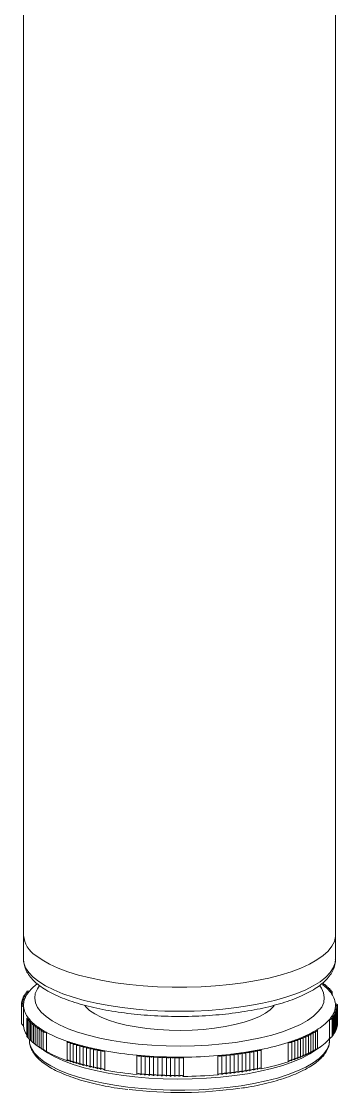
# Paper-space layout '_Dimétrique' of a CAD drawing. Header units: millimetres. Extents: x -691 to 605, y -768 to 292.
# Drawn here: x 164.3 to 245.4, y -768.4 to -493.6 of the extents above; entities that cross this region are included whole.
import ezdxf

# ---------------------------------------------------------------- set-up
doc = ezdxf.new("R2010")
doc.units = ezdxf.units.MM

psp = doc.layouts.new('_Dimétrique')

# ---------------------------------------------------------------- linework, layer by layer
at = {"color": 7, "linetype": 'Continuous', "lineweight": 15}
for p, q in [((164.82, -734.25), (164.82, -219.1)), ((244.82, -734.25), (244.82, -219.12)), ((241.81, -740.69), (241.81, -740.53)), ((242.24, -741.03), (242.24, -740.87)), ((242.65, -741.37), (242.65, -741.21)), ((243.04, -741.72), (243.04, -741.55)), ((243.39, -742.08), (243.39, -741.89)), ((164.47, -744.73), (164.47, -744.99)), ((164.59, -744.37), (164.59, -744.62)), ((164.74, -744.01), (164.74, -744.24)), ((164.92, -743.65), (164.92, -743.87)), ((165.14, -743.29), (165.14, -743.5)), ((165.38, -742.93), (165.38, -743.14)), ((165.65, -742.58), (165.65, -742.78)), ((243.72, -742.43), (243.72, -742.24)), ((244.01, -743.37), (244.01, -742.59)), ((164.28, -745.82), (164.28, -746.17)), ((164.28, -746.19), (164.28, -750.7)), ((164.31, -745.46), (164.31, -745.76)), ((164.38, -745.09), (164.38, -745.37)), ((164.84, -751.31), (164.84, -746.37)), ((245.18, -751.86), (245.18, -747.34)), ((245.27, -751.49), (245.27, -746.98)), ((245.33, -751.13), (245.33, -746.62)), ((245.37, -750.4), (245.37, -745.89)), ((245.37, -750.76), (245.37, -746.25)), ((165.63, -749.48), (165.63, -754.01)), ((165.93, -749.83), (165.93, -754.36)), ((166.26, -750.18), (166.26, -754.71)), ((243.31, -754.61), (243.31, -749.67)), ((244, -754.02), (244, -749.5)), ((244.27, -753.66), (244.27, -749.14)), ((244.51, -753.3), (244.51, -748.79)), ((244.72, -752.95), (244.72, -748.43)), ((244.91, -752.58), (244.91, -748.07)), ((245.06, -752.22), (245.06, -747.71)), ((166.61, -750.53), (166.61, -755.06)), ((166.99, -750.87), (166.99, -755.41)), ((167.4, -751.21), (167.4, -755.75)), ((167.84, -751.54), (167.84, -756.09)), ((168.31, -751.87), (168.31, -756.43)), ((168.8, -752.2), (168.8, -756.76)), ((169.32, -752.52), (169.32, -757.08)), ((169.87, -752.83), (169.87, -757.4)), ((170.7, -757.93), (170.7, -752.99)), ((239.69, -757.46), (239.69, -752.89)), ((240.24, -757.14), (240.24, -752.57)), ((166.32, -754.78), (166.32, -754.99)), ((166.32, -754.93), (166.32, -754.99)), ((175.98, -755.46), (175.98, -760.1)), ((176.76, -755.71), (176.76, -760.36)), ((232.7, -760.54), (232.7, -755.6)), ((233.64, -760.11), (233.64, -755.47)), ((234.4, -759.84), (234.4, -755.21)), ((235.15, -759.56), (235.15, -754.94)), ((235.87, -759.28), (235.87, -754.67)), ((236.56, -758.99), (236.56, -754.38)), ((237.24, -758.7), (237.24, -754.1)), ((237.89, -758.4), (237.89, -753.8)), ((238.51, -758.09), (238.51, -753.5)), ((239.11, -757.78), (239.11, -753.2)), ((243.32, -754.99), (243.32, -754.6)), ((168.19, -756.34), (168.31, -756.42)), ((177.57, -755.96), (177.57, -760.62)), ((178.39, -756.2), (178.39, -760.86)), ((179.23, -756.43), (179.23, -761.1)), ((180.1, -756.66), (180.1, -761.34)), ((180.98, -756.88), (180.98, -761.56)), ((181.88, -757.08), (181.88, -761.78)), ((182.79, -757.28), (182.79, -761.99)), ((183.73, -757.48), (183.73, -762.2)), ((184.67, -757.66), (184.67, -762.39)), ((185.7, -762.69), (185.7, -757.75)), ((219.86, -763.25), (219.86, -758.46)), ((220.88, -763.1), (220.88, -758.33)), ((221.88, -762.94), (221.88, -758.18)), ((222.87, -762.78), (222.87, -758.03)), ((223.85, -762.6), (223.85, -757.86)), ((224.82, -762.42), (224.82, -757.69)), ((225.76, -762.23), (225.76, -757.51)), ((239.74, -757.57), (241.1, -756.6)), ((193.9, -758.91), (193.9, -763.74)), ((193.92, -758.87), (194.98, -758.96)), ((194.96, -759), (194.96, -763.84)), ((194.98, -758.96), (196.04, -759.05)), ((196.03, -759.08), (196.03, -763.93)), ((196.04, -759.05), (197.12, -759.12)), ((197.11, -759.15), (197.11, -764.02)), ((197.12, -759.12), (198.19, -759.19)), ((198.19, -759.19), (199.27, -759.24)), ((198.19, -759.22), (198.19, -764.09)), ((199.27, -759.24), (200.36, -759.29)), ((199.27, -759.27), (199.27, -764.15)), ((200.36, -759.29), (201.45, -759.32)), ((200.36, -759.31), (200.36, -764.2)), ((201.45, -759.32), (202.54, -759.35)), ((201.45, -759.34), (201.45, -764.25)), ((202.54, -759.35), (203.64, -759.36)), ((202.54, -759.36), (202.54, -764.28)), ((203.64, -759.36), (204.73, -759.37)), ((203.64, -759.37), (203.64, -764.3)), ((204.73, -764.35), (204.73, -759.37)), ((204.73, -759.37), (205.83, -759.37)), ((205.83, -764.31), (205.83, -759.37)), ((214.62, -758.96), (215.68, -758.87)), ((214.62, -763.91), (214.62, -758.96)), ((215.68, -758.87), (216.73, -758.77)), ((215.7, -763.75), (215.7, -758.92)), ((216.73, -758.77), (217.77, -758.65)), ((216.76, -763.64), (216.76, -758.82)), ((217.8, -763.52), (217.8, -758.71)), ((218.84, -763.39), (218.84, -758.59))]:
    psp.add_line(p, q, dxfattribs=at)
at = {"color": 7, "linetype": 'Continuous', "lineweight": 15, "flags": 128}
for points in [[(167.95, -733.29), (169.57, -734.42), (171.49, -735.49), (173.71, -736.5), (176.2, -737.44), (178.94, -738.29), (181.91, -739.05), (185.08, -739.72), (188.42, -740.28), (191.91, -740.74), (195.51, -741.09), (199.2, -741.32), (202.93, -741.44), (206.68, -741.44), (210.41, -741.33), (214.1, -741.09), (217.7, -740.75), (221.19, -740.29), (224.54, -739.73), (227.71, -739.06), (230.68, -738.3), (233.43, -737.45), (235.92, -736.51), (238.14, -735.5), (240.06, -734.43), (241.68, -733.3), (242.98, -732.13), (243.93, -730.92), (244.55, -729.69), (244.81, -728.44), (244.82, -728.12)], [(167.95, -733.29), (169.57, -734.42), (171.49, -735.49), (173.71, -736.5), (176.2, -737.44), (178.94, -738.29), (181.91, -739.05), (185.08, -739.72), (188.42, -740.28), (191.91, -740.74), (195.51, -741.09), (199.2, -741.32), (202.93, -741.44), (206.68, -741.44), (210.41, -741.33), (214.1, -741.09), (217.7, -740.75), (221.19, -740.29), (224.54, -739.73), (227.71, -739.06), (230.68, -738.3), (233.43, -737.45), (235.92, -736.51), (238.14, -735.5), (240.06, -734.43), (241.68, -733.3), (242.98, -732.13), (243.93, -730.92), (244.55, -729.69), (244.81, -728.44), (244.82, -728.12)], [(168.9, -741), (168.36, -741.8), (167.84, -743), (167.68, -744.22), (167.88, -745.43), (168.43, -746.63), (169.34, -747.81), (170.59, -748.95)], [(170.59, -748.95), (172.16, -750.05), (174.05, -751.09), (176.24, -752.06), (178.7, -752.95), (181.42, -753.76), (184.36, -754.48), (187.49, -755.1), (190.8, -755.62), (194.23, -756.02), (197.77, -756.31), (201.38, -756.48), (205.02, -756.53), (208.66, -756.47), (212.27, -756.28), (215.8, -755.98), (219.22, -755.56), (222.51, -755.04), (225.63, -754.41), (228.54, -753.68), (231.23, -752.86), (233.66, -751.95), (235.82, -750.97), (237.68, -749.93), (239.22, -748.83), (240.43, -747.68), (241.29, -746.5), (241.81, -745.3), (241.97, -744.08), (241.77, -742.87), (241.21, -741.67), (240.79, -741.06)], [(241.49, -740.37), (241.63, -740.4), (241.76, -740.46), (241.8, -740.53), (241.77, -740.6), (241.66, -740.66), (241.48, -740.7)], [(241.48, -740.7), (241.69, -740.69), (241.9, -740.7), (242.08, -740.74), (242.2, -740.8), (242.24, -740.87), (242.2, -740.94), (242.08, -741), (241.9, -741.04)], [(241.9, -741.04), (242.12, -741.02), (242.33, -741.04), (242.5, -741.08), (242.62, -741.14), (242.65, -741.21), (242.61, -741.28), (242.48, -741.34), (242.3, -741.38)], [(242.3, -741.38), (242.51, -741.37), (242.72, -741.38), (242.89, -741.43), (243, -741.49), (243.04, -741.56), (242.98, -741.63), (242.85, -741.68), (242.67, -741.72)], [(242.67, -741.72), (242.88, -741.71), (243.09, -741.73), (243.26, -741.77), (243.36, -741.84), (243.39, -741.91), (243.33, -741.98), (243.2, -742.03), (243.01, -742.07)], [(164.97, -744.91), (164.76, -744.89), (164.59, -744.85), (164.49, -744.78), (164.47, -744.71), (164.53, -744.64), (164.67, -744.59), (164.86, -744.56), (165.07, -744.55)], [(165.07, -744.55), (164.87, -744.53), (164.71, -744.48), (164.61, -744.42), (164.6, -744.35), (164.66, -744.28), (164.8, -744.22), (165, -744.19), (165.21, -744.19)], [(165.21, -744.19), (165.01, -744.16), (164.85, -744.12), (164.76, -744.05), (164.75, -743.98), (164.82, -743.91), (164.97, -743.86), (165.16, -743.83), (165.38, -743.83)], [(165.38, -743.83), (165.18, -743.8), (165.02, -743.75), (164.94, -743.69), (164.93, -743.61), (165.01, -743.55), (165.16, -743.5), (165.36, -743.47), (165.57, -743.47)], [(165.57, -743.47), (165.38, -743.44), (165.23, -743.39), (165.15, -743.32), (165.15, -743.25), (165.23, -743.19), (165.39, -743.14), (165.59, -743.11), (165.8, -743.11)], [(165.8, -743.11), (165.6, -743.08), (165.46, -743.03), (165.38, -742.96), (165.39, -742.89), (165.48, -742.83), (165.64, -742.78), (165.84, -742.75), (166.05, -742.76)], [(166.05, -742.76), (165.86, -742.72), (165.72, -742.67), (165.65, -742.6), (165.66, -742.53), (165.76, -742.47), (165.92, -742.42), (166.12, -742.4), (166.34, -742.4)], [(243.01, -742.07), (243.22, -742.06), (243.43, -742.08), (243.59, -742.13), (243.69, -742.19), (243.71, -742.26), (243.65, -742.33), (243.51, -742.38), (243.32, -742.42)], [(243.32, -742.42), (243.54, -742.41), (243.74, -742.44), (243.9, -742.48), (244, -742.55), (244.01, -742.62), (243.94, -742.69), (243.8, -742.74), (243.6, -742.77)], [(164.82, -746.01), (164.61, -745.99), (164.44, -745.95), (164.32, -745.89), (164.28, -745.82), (164.33, -745.75), (164.45, -745.69), (164.63, -745.65), (164.84, -745.64)], [(164.84, -746.37), (164.63, -746.36), (164.45, -746.32), (164.32, -746.26), (164.28, -746.19), (164.32, -746.12), (164.44, -746.06), (164.61, -746.02), (164.82, -746.01)], [(164.84, -745.64), (164.63, -745.63), (164.46, -745.58), (164.35, -745.52), (164.31, -745.45), (164.37, -745.38), (164.49, -745.32), (164.68, -745.29), (164.89, -745.28)], [(164.89, -745.28), (164.68, -745.26), (164.51, -745.21), (164.41, -745.15), (164.38, -745.08), (164.43, -745.01), (164.57, -744.96), (164.75, -744.92), (164.97, -744.91)], [(180.5, -746.08), (180.79, -746.45), (181.78, -747.38)], [(181.78, -747.38), (183.09, -748.27), (184.7, -749.1), (186.6, -749.85), (188.75, -750.53), (191.12, -751.12), (193.69, -751.61), (196.42, -752), (199.26, -752.28), (202.19, -752.44), (205.14, -752.48), (208.1, -752.41), (211.01, -752.23), (213.83, -751.93), (216.52, -751.52), (219.05, -751), (221.39, -750.39), (223.48, -749.7), (225.32, -748.92), (226.87, -748.08), (228.11, -747.18), (229.02, -746.24), (229.12, -746.12)], [(244.57, -747.52), (244.78, -747.55), (244.94, -747.59), (245.04, -747.66), (245.05, -747.73), (244.98, -747.8), (244.84, -747.85), (244.65, -747.88), (244.44, -747.89)], [(244.68, -747.16), (244.89, -747.18), (245.05, -747.23), (245.16, -747.29), (245.18, -747.36), (245.11, -747.43), (244.98, -747.48), (244.79, -747.52), (244.57, -747.52)], [(244.76, -746.8), (244.97, -746.82), (245.14, -746.86), (245.24, -746.92), (245.27, -746.99), (245.21, -747.06), (245.08, -747.12), (244.89, -747.15), (244.68, -747.16)], [(244.81, -746.43), (245.02, -746.45), (245.19, -746.49), (245.3, -746.55), (245.33, -746.62), (245.28, -746.69), (245.16, -746.75), (244.97, -746.79), (244.76, -746.8)], [(244.81, -745.7), (245.02, -745.72), (245.2, -745.75), (245.32, -745.81), (245.37, -745.88), (245.33, -745.95), (245.21, -746.01), (245.03, -746.05), (244.82, -746.07)], [(244.82, -746.07), (245.03, -746.08), (245.21, -746.12), (245.33, -746.18), (245.37, -746.25), (245.32, -746.32), (245.2, -746.38), (245.02, -746.42), (244.81, -746.43)], [(166.33, -749.66), (166.11, -749.66), (165.91, -749.64), (165.75, -749.59), (165.65, -749.53), (165.64, -749.46), (165.71, -749.39), (165.85, -749.34), (166.04, -749.3)], [(166.64, -750.01), (166.42, -750.01), (166.22, -749.99), (166.05, -749.95), (165.95, -749.88), (165.93, -749.81), (166, -749.74), (166.14, -749.69), (166.33, -749.66)], [(166.98, -750.35), (166.77, -750.36), (166.56, -750.34), (166.39, -750.3), (166.28, -750.24), (166.26, -750.17), (166.32, -750.1), (166.45, -750.04), (166.64, -750.01)], [(243.59, -749.32), (243.79, -749.35), (243.93, -749.4), (244, -749.47), (243.98, -749.54), (243.89, -749.61), (243.73, -749.65), (243.52, -749.68), (243.31, -749.67)], [(243.85, -748.96), (244.04, -748.99), (244.19, -749.05), (244.27, -749.11), (244.26, -749.18), (244.17, -749.25), (244.01, -749.3), (243.81, -749.32), (243.59, -749.32)], [(244.07, -748.61), (244.27, -748.63), (244.42, -748.69), (244.5, -748.75), (244.5, -748.82), (244.42, -748.89), (244.26, -748.94), (244.06, -748.97), (243.85, -748.96)], [(244.27, -748.25), (244.47, -748.27), (244.63, -748.32), (244.71, -748.39), (244.71, -748.46), (244.64, -748.53), (244.49, -748.58), (244.29, -748.61), (244.07, -748.61)], [(244.44, -747.89), (244.64, -747.91), (244.8, -747.96), (244.89, -748.02), (244.9, -748.1), (244.83, -748.16), (244.68, -748.22), (244.48, -748.25), (244.27, -748.25)], [(167.35, -750.7), (167.13, -750.71), (166.93, -750.69), (166.75, -750.65), (166.64, -750.59), (166.61, -750.52), (166.66, -750.45), (166.79, -750.39), (166.98, -750.35)], [(167.74, -751.04), (167.53, -751.05), (167.32, -751.04), (167.15, -750.99), (167.03, -750.93), (166.99, -750.86), (167.04, -750.79), (167.17, -750.74), (167.35, -750.7)], [(168.17, -751.37), (167.96, -751.39), (167.75, -751.38), (167.57, -751.34), (167.45, -751.28), (167.4, -751.21), (167.45, -751.14), (167.57, -751.08), (167.74, -751.04)], [(168.62, -751.71), (168.41, -751.72), (168.2, -751.71), (168.02, -751.67), (167.89, -751.62), (167.84, -751.55), (167.88, -751.48), (167.99, -751.42), (168.17, -751.37)], [(169.1, -752.03), (168.89, -752.05), (168.68, -752.04), (168.49, -752.01), (168.36, -751.95), (168.31, -751.88), (168.34, -751.81), (168.45, -751.75), (168.62, -751.71)], [(169.6, -752.36), (169.4, -752.38), (169.19, -752.37), (169, -752.34), (168.86, -752.28), (168.8, -752.21), (168.83, -752.14), (168.93, -752.08), (169.1, -752.03)], [(170.14, -752.68), (169.93, -752.7), (169.72, -752.69), (169.53, -752.66), (169.39, -752.61), (169.32, -752.54), (169.34, -752.47), (169.44, -752.4), (169.6, -752.36)], [(170.7, -752.99), (170.49, -753.02), (170.28, -753.01), (170.09, -752.98), (169.94, -752.93), (169.87, -752.86), (169.88, -752.79), (169.98, -752.72), (170.14, -752.68)], [(238.86, -753.04), (239.01, -753.09), (239.1, -753.16), (239.1, -753.23), (239.03, -753.3), (238.88, -753.35), (238.68, -753.38), (238.47, -753.38), (238.27, -753.35)], [(239.42, -752.73), (239.58, -752.78), (239.67, -752.84), (239.68, -752.91), (239.61, -752.98), (239.47, -753.03), (239.27, -753.06), (239.06, -753.07), (238.86, -753.04)], [(239.96, -752.41), (240.12, -752.46), (240.22, -752.52), (240.23, -752.59), (240.17, -752.66), (240.03, -752.72), (239.84, -752.75), (239.62, -752.75), (239.42, -752.73)], [(176.91, -755.59), (176.74, -755.63), (176.53, -755.64), (176.31, -755.63), (176.14, -755.59), (176.02, -755.53), (175.98, -755.46), (176.02, -755.39), (176.14, -755.33)], [(177.71, -755.84), (177.53, -755.88), (177.32, -755.9), (177.11, -755.89), (176.93, -755.85), (176.81, -755.79), (176.76, -755.72), (176.8, -755.65), (176.91, -755.59)], [(233.48, -755.34), (233.6, -755.4), (233.64, -755.47), (233.6, -755.54), (233.48, -755.6), (233.3, -755.64), (233.09, -755.65), (232.88, -755.64), (232.7, -755.6)], [(234.23, -755.08), (234.36, -755.13), (234.4, -755.2), (234.37, -755.27), (234.25, -755.33), (234.08, -755.38), (233.87, -755.39), (233.66, -755.38), (233.48, -755.34)], [(234.96, -754.8), (235.09, -754.86), (235.15, -754.93), (235.12, -755), (235.01, -755.06), (234.83, -755.11), (234.63, -755.12), (234.41, -755.11), (234.23, -755.08)], [(235.67, -754.53), (235.8, -754.58), (235.86, -754.65), (235.84, -754.72), (235.74, -754.78), (235.57, -754.83), (235.36, -754.85), (235.15, -754.84), (234.96, -754.8)], [(236.36, -754.24), (236.49, -754.3), (236.56, -754.36), (236.54, -754.44), (236.44, -754.5), (236.28, -754.54), (236.07, -754.57), (235.86, -754.56), (235.67, -754.53)], [(237.02, -753.95), (237.16, -754), (237.23, -754.07), (237.22, -754.14), (237.13, -754.21), (236.96, -754.25), (236.76, -754.28), (236.55, -754.27), (236.36, -754.24)], [(237.66, -753.65), (237.8, -753.71), (237.88, -753.77), (237.87, -753.84), (237.78, -753.91), (237.63, -753.96), (237.43, -753.98), (237.21, -753.98), (237.02, -753.95)], [(238.27, -753.35), (238.42, -753.4), (238.5, -753.47), (238.5, -753.54), (238.42, -753.61), (238.27, -753.66), (238.07, -753.68), (237.85, -753.68), (237.66, -753.65)], [(169.91, -757.57), (170.94, -758.26), (172.86, -759.32), (175.08, -760.32), (177.58, -761.23), (180.34, -762.07), (183.32, -762.81), (186.5, -763.45), (189.85, -763.99), (193.35, -764.42), (196.95, -764.73), (200.62, -764.92), (204.33, -765), (208.05, -764.95), (211.74, -764.79), (215.36, -764.51), (218.89, -764.11), (222.28, -763.6), (225.51, -762.99), (228.55, -762.27), (231.36, -761.46), (233.93, -760.57), (236.23, -759.59), (238.23, -758.54), (239.74, -757.57)], [(178.52, -756.08), (178.35, -756.13), (178.14, -756.14), (177.93, -756.13), (177.75, -756.1), (177.62, -756.04), (177.57, -755.97), (177.6, -755.9), (177.71, -755.84)], [(179.36, -756.32), (179.19, -756.36), (178.98, -756.38), (178.77, -756.38), (178.58, -756.34), (178.45, -756.29), (178.39, -756.22), (178.42, -756.15), (178.52, -756.08)], [(180.21, -756.55), (180.05, -756.59), (179.84, -756.62), (179.63, -756.61), (179.44, -756.58), (179.3, -756.52), (179.24, -756.45), (179.26, -756.38), (179.36, -756.32)], [(181.08, -756.77), (180.92, -756.82), (180.72, -756.84), (180.51, -756.84), (180.31, -756.8), (180.17, -756.75), (180.1, -756.68), (180.12, -756.61), (180.21, -756.55)], [(181.97, -756.98), (181.82, -757.03), (181.62, -757.06), (181.4, -757.05), (181.21, -757.02), (181.06, -756.97), (180.99, -756.9), (180.99, -756.83), (181.08, -756.77)], [(182.88, -757.19), (182.73, -757.24), (182.53, -757.26), (182.32, -757.26), (182.12, -757.24), (181.97, -757.18), (181.89, -757.12), (181.89, -757.05), (181.97, -756.98)], [(183.81, -757.38), (183.66, -757.43), (183.46, -757.46), (183.25, -757.46), (183.05, -757.44), (182.89, -757.39), (182.81, -757.32), (182.8, -757.25), (182.88, -757.19)], [(184.74, -757.57), (184.6, -757.62), (184.41, -757.65), (184.19, -757.66), (183.99, -757.63), (183.83, -757.58), (183.74, -757.52), (183.73, -757.45), (183.81, -757.38)], [(185.7, -757.75), (185.56, -757.8), (185.37, -757.83), (185.16, -757.84), (184.95, -757.82), (184.79, -757.77), (184.69, -757.71), (184.68, -757.64), (184.74, -757.57)], [(218.8, -758.53), (218.84, -758.6), (218.79, -758.67), (218.66, -758.73), (218.47, -758.76), (218.26, -758.77), (218.05, -758.76), (217.88, -758.71), (217.77, -758.65)], [(219.82, -758.4), (219.86, -758.47), (219.82, -758.54), (219.7, -758.6), (219.51, -758.63), (219.3, -758.65), (219.09, -758.63), (218.92, -758.59), (218.8, -758.53)], [(220.83, -758.26), (220.88, -758.33), (220.84, -758.4), (220.72, -758.46), (220.54, -758.5), (220.33, -758.51), (220.12, -758.5), (219.94, -758.46), (219.82, -758.4)], [(221.83, -758.11), (221.88, -758.17), (221.85, -758.25), (221.73, -758.31), (221.56, -758.35), (221.35, -758.36), (221.14, -758.35), (220.96, -758.31), (220.83, -758.26)], [(222.82, -757.95), (222.87, -758.01), (222.84, -758.09), (222.74, -758.15), (222.57, -758.19), (222.36, -758.21), (222.15, -758.2), (221.96, -758.16), (221.83, -758.11)], [(223.79, -757.78), (223.85, -757.85), (223.83, -757.92), (223.72, -757.98), (223.56, -758.02), (223.35, -758.04), (223.14, -758.04), (222.95, -758), (222.82, -757.95)], [(224.74, -757.6), (224.81, -757.67), (224.79, -757.74), (224.7, -757.8), (224.53, -757.85), (224.33, -757.87), (224.12, -757.86), (223.93, -757.83), (223.79, -757.78)], [(225.69, -757.41), (225.76, -757.48), (225.75, -757.55), (225.66, -757.62), (225.5, -757.66), (225.29, -757.69), (225.08, -757.68), (224.89, -757.65), (224.74, -757.6)], [(194.98, -758.96), (194.89, -759.02), (194.72, -759.07), (194.52, -759.1), (194.31, -759.09), (194.11, -759.06), (193.97, -759), (193.91, -758.94), (193.92, -758.87)], [(196.04, -759.05), (195.96, -759.11), (195.8, -759.16), (195.6, -759.18), (195.38, -759.18), (195.19, -759.15), (195.04, -759.1), (194.97, -759.03), (194.98, -758.96)], [(197.12, -759.12), (197.03, -759.19), (196.88, -759.24), (196.68, -759.26), (196.47, -759.26), (196.27, -759.23), (196.12, -759.18), (196.04, -759.12), (196.04, -759.05)], [(198.19, -759.19), (198.11, -759.25), (197.97, -759.3), (197.77, -759.33), (197.56, -759.33), (197.36, -759.31), (197.2, -759.26), (197.12, -759.19), (197.12, -759.12)], [(199.27, -759.24), (199.2, -759.31), (199.06, -759.36), (198.86, -759.39), (198.65, -759.4), (198.45, -759.37), (198.29, -759.32), (198.2, -759.26), (198.19, -759.19)], [(200.36, -759.29), (200.29, -759.36), (200.15, -759.41), (199.96, -759.44), (199.75, -759.45), (199.55, -759.42), (199.38, -759.38), (199.29, -759.31), (199.27, -759.24)], [(201.45, -759.32), (201.39, -759.39), (201.25, -759.45), (201.07, -759.48), (200.85, -759.49), (200.65, -759.47), (200.48, -759.42), (200.38, -759.36), (200.36, -759.29)], [(202.54, -759.35), (202.49, -759.42), (202.36, -759.47), (202.17, -759.51), (201.96, -759.52), (201.75, -759.5), (201.58, -759.46), (201.48, -759.39), (201.45, -759.32)], [(203.64, -759.36), (203.59, -759.43), (203.46, -759.49), (203.28, -759.53), (203.07, -759.54), (202.86, -759.52), (202.69, -759.48), (202.57, -759.42), (202.54, -759.35)], [(204.73, -759.37), (204.69, -759.44), (204.57, -759.5), (204.39, -759.54), (204.18, -759.55), (203.97, -759.54), (203.79, -759.5), (203.67, -759.44), (203.64, -759.36)], [(205.83, -759.37), (205.79, -759.44), (205.67, -759.5), (205.5, -759.54), (205.29, -759.55), (205.08, -759.54), (204.9, -759.5), (204.78, -759.44), (204.73, -759.37)], [(215.68, -758.87), (215.7, -758.94), (215.63, -759.01), (215.49, -759.06), (215.3, -759.09), (215.08, -759.1), (214.88, -759.08), (214.72, -759.03), (214.62, -758.96)], [(216.73, -758.77), (216.75, -758.84), (216.69, -758.91), (216.55, -758.96), (216.36, -758.99), (216.15, -759), (215.95, -758.98), (215.78, -758.93), (215.68, -758.87)], [(217.77, -758.65), (217.8, -758.72), (217.74, -758.79), (217.61, -758.85), (217.42, -758.88), (217.21, -758.89), (217, -758.87), (216.84, -758.83), (216.73, -758.77)]]:
    psp.add_lwpolyline(points, dxfattribs=at)
at = {"color": 8, "linetype": 'Continuous', "lineweight": 15, "flags": 128}
for points in [[(164.82, -734.25), (164.92, -735.18), (165.36, -736.42), (166.14, -737.65), (167.27, -738.84), (168.72, -739.99), (170.49, -741.09), (172.56, -742.13), (174.92, -743.11), (177.54, -744), (180.4, -744.81), (183.47, -745.53), (186.73, -746.14), (190.15, -746.66), (193.7, -747.06), (197.35, -747.35), (201.06, -747.53), (204.81, -747.59), (208.55, -747.53), (212.26, -747.35), (215.91, -747.06), (219.46, -746.66), (222.88, -746.15), (226.15, -745.53), (229.22, -744.82), (232.08, -744.01), (234.7, -743.12), (237.06, -742.14), (239.14, -741.1), (240.91, -740), (242.37, -738.85), (243.5, -737.66), (244.28, -736.44), (244.72, -735.2), (244.82, -734.25)], [(166.32, -754.99), (166.39, -755.76), (166.79, -756.99), (167.55, -758.21), (168.66, -759.39), (170.1, -760.53), (171.86, -761.63), (173.94, -762.66), (176.3, -763.61), (178.93, -764.49), (181.8, -765.28), (184.89, -765.97), (188.16, -766.56), (191.58, -767.04), (195.14, -767.41), (198.78, -767.67), (202.48, -767.8), (206.2, -767.82), (209.9, -767.72), (213.56, -767.49), (217.14, -767.15), (220.6, -766.7), (223.92, -766.14), (227.06, -765.47), (229.99, -764.71), (232.68, -763.85), (235.12, -762.91), (237.27, -761.9), (239.12, -760.83), (240.65, -759.7), (241.84, -758.52), (242.69, -757.32), (243.18, -756.09), (243.32, -754.99)]]:
    psp.add_lwpolyline(points, dxfattribs=at)
at = {"color": 7, "linetype": 'Continuous', "lineweight": 15}
for centre, radius, start, end in [((171.66, -727.52), 6.86, 185.0582, 237.3042), ((175.48, -750.38), 12.13, 126.1686, 138.8829), ((232.67, -752.25), 14.53, 50.5317, 52.6684), ((233.61, -751.11), 13.05, 48.2375, 50.5329), ((234.51, -750.11), 11.7, 45.7707, 48.2388), ((235.35, -749.24), 10.49, 43.1171, 45.7719), ((169.78, -746.14), 4.97, 161.3635, 165.733), ((170.1, -746.25), 5.31, 157.1795, 161.3606), ((170.5, -746.41), 5.74, 153.2086, 157.1776), ((170.97, -746.65), 6.27, 149.4646, 153.2075), ((171.51, -746.97), 6.89, 145.9526, 149.4643), ((172.12, -747.38), 7.63, 142.6708, 145.9528), ((172.8, -747.9), 8.48, 139.6123, 142.6715), ((236.15, -748.5), 9.4, 40.2629, 43.1183), ((236.88, -747.87), 8.44, 37.1956, 40.2639), ((239.27, -746.27), 5.57, 5.8182, 38.9134), ((169.28, -746.04), 4.46, 174.9061, 179.6013), ((169.28, -746.04), 4.45, 179.6068, 184.3067), ((169.37, -746.05), 4.55, 170.2657, 174.9008), ((170.38, -745.81), 5.57, 185.8182, 218.9134), ((169.54, -746.07), 4.72, 165.7369, 170.261), ((239.55, -745.83), 5.31, 337.1795, 341.3606), ((239.87, -745.94), 4.97, 341.3635, 345.733), ((240.11, -746), 4.72, 345.7369, 350.261), ((240.28, -746.03), 4.55, 350.2657, 354.9008), ((240.37, -746.04), 4.45, 359.6068, 4.3067), ((240.36, -746.04), 4.46, 354.9061, 359.6013), ((172.77, -744.2), 8.44, 217.1956, 220.2639), ((173.5, -743.58), 9.4, 220.2629, 223.1183), ((174.29, -742.84), 10.49, 223.1171, 225.7719), ((232.94, -740.4), 13.91, 300.3007, 318.2112), ((236.85, -744.18), 8.48, 319.6123, 322.6715), ((237.53, -744.69), 7.63, 322.6708, 325.9528), ((238.14, -745.1), 6.89, 325.9526, 329.4643), ((238.68, -745.42), 6.27, 329.4646, 333.2075), ((239.15, -745.66), 5.74, 333.2086, 337.1776), ((170.13, -750.81), 5.32, 185.436, 212.2604), ((175.14, -741.97), 11.7, 225.7707, 228.2388), ((176.04, -740.97), 13.05, 228.2375, 230.5329), ((176.98, -739.82), 14.53, 230.5317, 232.6684), ((177.96, -738.54), 16.14, 232.6672, 234.6587), ((178.97, -737.1), 17.9, 234.6576, 236.5165), ((180.02, -735.52), 19.8, 236.5155, 238.2536), ((181.1, -733.79), 21.84, 238.2526, 239.8808), ((182.19, -731.9), 24.02, 239.8799, 241.4081), ((187.38, -721.66), 35.5, 241.9659, 251.5394), ((226.16, -729.52), 26.73, 296.9225, 298.3452), ((227.27, -731.57), 24.4, 298.3444, 299.8567), ((228.37, -733.48), 22.19, 299.8558, 301.4665), ((192.23, -708.39), 49.62, 251.0743, 252.0163), ((193.25, -705.26), 52.92, 252.016, 252.9185), ((212.95, -693.71), 64.97, 281.3046, 287.699), ((217.37, -708.26), 49.76, 287.9451, 288.8854), ((218.42, -711.32), 46.53, 288.885, 289.8684), ((219.49, -714.28), 43.38, 289.868, 290.8983), ((220.58, -717.13), 40.33, 290.8978, 291.9795), ((221.68, -719.87), 37.37, 291.979, 293.117), ((222.8, -722.48), 34.53, 293.1164, 294.316), ((223.92, -724.97), 31.81, 294.3154, 295.5825), ((225.04, -727.31), 29.21, 295.5819, 296.9232), ((232.94, -745.34), 13.91, 300.3007, 318.2112), ((187.38, -726.6), 35.5, 241.9659, 251.5394), ((194.24, -702.05), 56.27, 252.9182, 253.7844), ((195.19, -698.78), 59.68, 253.7841, 254.6171), ((196.1, -695.46), 63.12, 254.6168, 255.4192), ((196.97, -692.11), 66.58, 255.419, 256.1934), ((197.8, -688.75), 70.04, 256.1932, 256.9418), ((198.58, -685.38), 73.5, 256.9416, 257.6665), ((199.32, -682.02), 76.94, 257.6663, 258.3694), ((200, -678.69), 80.34, 258.3693, 259.0524), ((200.64, -675.4), 83.69, 259.0523, 259.7171), ((202.95, -661.7), 97.58, 259.8205, 264.6941), ((206.18, -656.99), 102.33, 276.5053, 277.0867), ((206.51, -659.67), 99.62, 277.0866, 277.6785), ((206.9, -662.49), 96.77, 277.6784, 278.2819), ((207.32, -665.44), 93.8, 278.2818, 278.898), ((207.8, -668.49), 90.71, 278.8978, 279.5279), ((208.33, -671.63), 87.52, 279.5278, 280.1731), ((208.91, -674.85), 84.25, 280.1729, 280.8348), ((209.54, -678.13), 80.91, 280.8346, 281.5146), ((204.9, -642.69), 116.68, 270.4548, 274.7805), ((212.95, -698.65), 64.97, 281.3046, 287.699), ((202.95, -666.64), 97.58, 259.8205, 264.6941), ((204.9, -647.63), 116.68, 270.4548, 274.7805), ((204.8, -661.28), 107.17, 263.0781, 278.3563)]:
    psp.add_arc(centre, radius, start, end, dxfattribs=at)
for points, knots in [([(164.85, -734.23), (164.84, -734.31), (164.79, -734.86), (165, -735.88), (165.49, -737.23), (166.3, -738.52), (167.39, -739.76), (168.8, -740.97), (170.52, -742.13), (172.53, -743.21), (174.79, -744.21), (177.27, -745.12), (179.96, -745.93), (182.84, -746.66), (185.88, -747.29), (189.07, -747.82), (192.37, -748.25), (195.78, -748.58), (199.24, -748.8), (202.76, -748.92), (206.28, -748.93), (209.8, -748.83), (213.27, -748.63), (216.68, -748.32), (220, -747.9), (223.2, -747.39), (226.26, -746.78), (229.16, -746.08), (231.87, -745.28), (234.38, -744.4), (236.67, -743.42), (238.73, -742.36), (240.53, -741.21), (242.07, -739.95), (243.25, -738.65), (244.1, -737.33), (244.62, -735.97), (244.86, -734.9), (244.8, -734.29), (244.79, -734.18)], [0, 0, 0, 0, 0.004447, 0.029125, 0.053818, 0.079346, 0.106312, 0.134736, 0.164082, 0.193702, 0.223187, 0.252475, 0.281583, 0.310547, 0.3394, 0.368169, 0.396875, 0.425537, 0.454167, 0.482777, 0.511379, 0.53998, 0.568587, 0.59721, 0.625859, 0.654546, 0.683286, 0.712097, 0.741003, 0.770033, 0.799225, 0.828621, 0.858256, 0.888107, 0.917857, 0.94353, 0.96785, 0.993737, 1, 1, 1, 1]), ([(164.84, -751.31), (164.77, -751.26), (164.63, -751.14), (164.46, -750.98), (164.35, -750.84), (164.29, -750.75), (164.28, -750.72), (164.28, -750.7)], [0, 0, 0, 0, 0.275996, 0.522752, 0.713925, 0.871768, 1, 1, 1, 1]), ([(244.72, -752.95), (244.72, -752.96), (244.71, -752.98), (244.66, -753.05), (244.59, -753.12), (244.53, -753.17), (244.51, -753.19)], [0, 0, 0, 0, 0.264095, 0.543937, 0.831412, 1, 1, 1, 1]), ([(244.9, -752.58), (244.9, -752.59), (244.9, -752.61), (244.85, -752.68), (244.79, -752.75), (244.74, -752.79), (244.72, -752.81)], [0, 0, 0, 0, 0.2555441, 0.5599921, 0.8727403, 1, 1, 1, 1]), ([(245.05, -752.22), (245.05, -752.23), (245.05, -752.25), (245, -752.32), (244.95, -752.38), (244.91, -752.42), (244.91, -752.42)], [0, 0, 0, 0, 0.246316, 0.581536, 0.925891, 1, 1, 1, 1]), ([(245.17, -751.86), (245.17, -751.87), (245.18, -751.88), (245.13, -751.95), (245.09, -752), (245.06, -752.04), (245.06, -752.04)], [0, 0, 0, 0, 0.236175, 0.611016, 0.996068, 1, 1, 1, 1]), ([(245.27, -751.49), (245.27, -751.5), (245.27, -751.52), (245.24, -751.57), (245.2, -751.62), (245.18, -751.64)], [0, 0, 0, 0, 0.232215, 0.674299, 1, 1, 1, 1]), ([(245.33, -751.13), (245.33, -751.13), (245.33, -751.15), (245.31, -751.19), (245.28, -751.23), (245.27, -751.25)], [0, 0, 0, 0, 0.231525, 0.78213, 1, 1, 1, 1]), ([(245.36, -750.76), (245.36, -750.77), (245.37, -750.78), (245.35, -750.81), (245.33, -750.84), (245.33, -750.84)], [0, 0, 0, 0, 0.237907, 0.991271, 1, 1, 1, 1]), ([(165.93, -754.29), (165.93, -754.29), (165.87, -754.25), (165.79, -754.17), (165.69, -754.08), (165.64, -754.02), (165.64, -754.01), (165.64, -754.01)], [0, 0, 0, 0, 0.019194, 0.323942, 0.575467, 0.828065, 1, 1, 1, 1]), ([(166.26, -754.66), (166.25, -754.65), (166.19, -754.61), (166.1, -754.53), (166, -754.44), (165.94, -754.38), (165.93, -754.37), (165.93, -754.36)], [0, 0, 0, 0, 0.047021, 0.335966, 0.574411, 0.813875, 1, 1, 1, 1]), ([(166.61, -755.02), (166.6, -755.01), (166.53, -754.96), (166.43, -754.88), (166.33, -754.79), (166.27, -754.73), (166.26, -754.72), (166.26, -754.71)], [0, 0, 0, 0, 0.070511, 0.345662, 0.572663, 0.800638, 1, 1, 1, 1]), ([(166.36, -754.91), (166.36, -755.21), (166.35, -755.94), (166.7, -757.08), (167.36, -758.3), (168.32, -759.48), (169.58, -760.63), (171.15, -761.73), (173.01, -762.77), (175.13, -763.74), (177.48, -764.63), (180.05, -765.44), (182.82, -766.17), (185.77, -766.8), (188.68, -767.31), (190.64, -767.57), (191.53, -767.68)], [0, 0, 0, 0, 0.048607, 0.117218, 0.186778, 0.258822, 0.333335, 0.409255, 0.485542, 0.56163, 0.637442, 0.713002, 0.788359, 0.863558, 0.93864, 1, 1, 1, 1]), ([(166.99, -755.38), (166.98, -755.36), (166.91, -755.31), (166.8, -755.23), (166.69, -755.14), (166.63, -755.08), (166.61, -755.06), (166.61, -755.06), (166.61, -755.06)], [0, 0, 0, 0, 0.0893623, 0.3523744, 0.5692222, 0.7870078, 0.983535, 1, 1, 1, 1]), ([(167.4, -755.73), (167.39, -755.72), (167.32, -755.67), (167.21, -755.59), (167.09, -755.49), (167.02, -755.43), (166.99, -755.41), (167, -755.41), (167, -755.41)], [0, 0, 0, 0, 0.074843, 0.333218, 0.544411, 0.756621, 0.945712, 1, 1, 1, 1]), ([(167.84, -756.08), (167.82, -756.06), (167.74, -756), (167.62, -755.91), (167.5, -755.83), (167.43, -755.77), (167.4, -755.75), (167.41, -755.75), (167.41, -755.75)], [0, 0, 0, 0, 0.129759, 0.370061, 0.56849, 0.76776, 0.94798, 1, 1, 1, 1]), ([(220.63, -767.33), (221.23, -767.24), (222.9, -766.99), (225.47, -766.47), (228.33, -765.79), (230.99, -765.02), (233.44, -764.17), (235.66, -763.24), (237.64, -762.24), (239.35, -761.16), (240.79, -760.01), (241.94, -758.79), (242.76, -757.51), (243.25, -756.22), (243.29, -755.36), (243.31, -754.95)], [0, 0, 0, 0, 0.0458191, 0.1256786, 0.2056362, 0.2857244, 0.3659844, 0.4464682, 0.5272364, 0.6083446, 0.6897928, 0.7713026, 0.8518907, 0.9300925, 1, 1, 1, 1]), ([(244, -754.02), (244, -754.02), (244.01, -754.02), (243.98, -754.06), (243.91, -754.13), (243.81, -754.22), (243.65, -754.35), (243.47, -754.49), (243.36, -754.58), (243.31, -754.61)], [0, 0, 0, 0, 0.019621, 0.158814, 0.284691, 0.414004, 0.596901, 0.831017, 1, 1, 1, 1]), ([(244.27, -753.66), (244.27, -753.66), (244.28, -753.67), (244.25, -753.7), (244.19, -753.77), (244.11, -753.85), (244.04, -753.91), (244, -753.94)], [0, 0, 0, 0, 0.011564, 0.280051, 0.522853, 0.772281, 1, 1, 1, 1]), ([(244.51, -753.3), (244.51, -753.32), (244.5, -753.34), (244.44, -753.41), (244.36, -753.48), (244.3, -753.54), (244.27, -753.56)], [0, 0, 0, 0, 0.272117, 0.531824, 0.798617, 1, 1, 1, 1]), ([(168.62, -756.65), (168.55, -756.6), (168.42, -756.51), (168.23, -756.37), (168.07, -756.25), (167.95, -756.17), (167.87, -756.11), (167.84, -756.09), (167.85, -756.09), (167.85, -756.09)], [0, 0, 0, 0, 0.224546, 0.424899, 0.580132, 0.708316, 0.837044, 0.953465, 1, 1, 1, 1]), ([(169.1, -756.98), (168.98, -756.89), (168.85, -756.8), (168.65, -756.66), (168.58, -756.61), (168.45, -756.52), (168.4, -756.48), (168.33, -756.43), (168.31, -756.42), (168.31, -756.42), (168.32, -756.44), (168.41, -756.5), (168.5, -756.57), (168.62, -756.65)], [0, 0, 0, 0, 0.25, 0.25, 0.375, 0.375, 0.5, 0.5, 0.625, 0.625, 0.75, 0.75, 1, 1, 1, 1]), ([(169.6, -757.3), (169.49, -757.22), (169.36, -757.13), (169.15, -756.98), (169.08, -756.94), (168.96, -756.85), (168.9, -756.81), (168.82, -756.77), (168.8, -756.75), (168.8, -756.75), (168.81, -756.77), (168.89, -756.83), (168.98, -756.89), (169.1, -756.98)], [0, 0, 0, 0, 0.25, 0.25, 0.375, 0.375, 0.5, 0.5, 0.625, 0.625, 0.75, 0.75, 1, 1, 1, 1]), ([(170.14, -757.62), (170.03, -757.54), (169.89, -757.45), (169.69, -757.31), (169.62, -757.26), (169.49, -757.18), (169.43, -757.14), (169.35, -757.09), (169.33, -757.08), (169.32, -757.08), (169.33, -757.09), (169.4, -757.15), (169.49, -757.22), (169.6, -757.3)], [0, 0, 0, 0, 0.25, 0.25, 0.375, 0.375, 0.5, 0.5, 0.625, 0.625, 0.75, 0.75, 1, 1, 1, 1]), ([(170.7, -757.93), (170.59, -757.85), (170.45, -757.76), (170.25, -757.62), (170.17, -757.58), (170.04, -757.5), (169.99, -757.46), (169.9, -757.41), (169.87, -757.4), (169.86, -757.4), (169.87, -757.41), (169.94, -757.47), (170.03, -757.54), (170.14, -757.62)], [0, 0, 0, 0, 0.25, 0.25, 0.375, 0.375, 0.5, 0.5, 0.625, 0.625, 0.75, 0.75, 1, 1, 1, 1]), ([(237.66, -758.6), (237.76, -758.52), (237.84, -758.45), (237.89, -758.4), (237.89, -758.39), (237.87, -758.38), (237.83, -758.4), (237.74, -758.44), (237.67, -758.47), (237.53, -758.55), (237.46, -758.6), (237.25, -758.73), (237.12, -758.82), (237.02, -758.89)], [0, 0, 0, 0, 0.25, 0.25, 0.375, 0.375, 0.5, 0.5, 0.625, 0.625, 0.75, 0.75, 1, 1, 1, 1]), ([(238.27, -758.29), (238.38, -758.22), (238.46, -758.15), (238.51, -758.09), (238.52, -758.08), (238.5, -758.08), (238.47, -758.09), (238.37, -758.14), (238.31, -758.17), (238.17, -758.25), (238.1, -758.3), (237.89, -758.43), (237.76, -758.52), (237.66, -758.6)], [0, 0, 0, 0, 0.25, 0.25, 0.375, 0.375, 0.5, 0.5, 0.625, 0.625, 0.75, 0.75, 1, 1, 1, 1]), ([(238.86, -757.99), (238.97, -757.91), (239.05, -757.84), (239.11, -757.78), (239.12, -757.77), (239.1, -757.77), (239.07, -757.78), (238.98, -757.83), (238.92, -757.86), (238.79, -757.94), (238.72, -757.99), (238.51, -758.12), (238.38, -758.21), (238.27, -758.29)], [0, 0, 0, 0, 0.25, 0.25, 0.375, 0.375, 0.5, 0.5, 0.625, 0.625, 0.75, 0.75, 1, 1, 1, 1]), ([(239.42, -757.67), (239.53, -757.59), (239.62, -757.53), (239.68, -757.47), (239.69, -757.46), (239.68, -757.45), (239.65, -757.47), (239.57, -757.51), (239.51, -757.55), (239.38, -757.63), (239.31, -757.68), (239.1, -757.81), (238.97, -757.91), (238.86, -757.99)], [0, 0, 0, 0, 0.25, 0.25, 0.375, 0.375, 0.5, 0.5, 0.625, 0.625, 0.75, 0.75, 1, 1, 1, 1]), ([(239.96, -757.35), (240.07, -757.27), (240.16, -757.21), (240.23, -757.15), (240.24, -757.13), (240.23, -757.13), (240.21, -757.15), (240.13, -757.19), (240.07, -757.23), (239.94, -757.31), (239.87, -757.36), (239.66, -757.5), (239.53, -757.59), (239.42, -757.67)], [0, 0, 0, 0, 0.25, 0.25, 0.375, 0.375, 0.5, 0.5, 0.625, 0.625, 0.75, 0.75, 1, 1, 1, 1]), ([(176.91, -760.53), (176.82, -760.46), (176.7, -760.38), (176.49, -760.26), (176.42, -760.22), (176.27, -760.15), (176.2, -760.12), (176.08, -760.08), (176.03, -760.07), (175.98, -760.07), (175.97, -760.08), (175.99, -760.14), (176.05, -760.2), (176.14, -760.27)], [0, 0, 0, 0, 0.25, 0.25, 0.375, 0.375, 0.5, 0.5, 0.625, 0.625, 0.75, 0.75, 1, 1, 1, 1]), ([(177.71, -760.78), (177.62, -760.71), (177.5, -760.63), (177.29, -760.51), (177.22, -760.47), (177.07, -760.4), (176.99, -760.37), (176.87, -760.34), (176.82, -760.33), (176.77, -760.33), (176.76, -760.34), (176.77, -760.4), (176.82, -760.46), (176.91, -760.53)], [0, 0, 0, 0, 0.25, 0.25, 0.375, 0.375, 0.5, 0.5, 0.625, 0.625, 0.75, 0.75, 1, 1, 1, 1]), ([(178.52, -761.02), (178.44, -760.96), (178.32, -760.88), (178.11, -760.76), (178.04, -760.72), (177.88, -760.65), (177.81, -760.63), (177.69, -760.59), (177.64, -760.58), (177.58, -760.58), (177.56, -760.6), (177.57, -760.65), (177.62, -760.71), (177.71, -760.78)], [0, 0, 0, 0, 0.25, 0.25, 0.375, 0.375, 0.5, 0.5, 0.625, 0.625, 0.75, 0.75, 1, 1, 1, 1]), ([(179.36, -761.26), (179.28, -761.19), (179.16, -761.11), (178.95, -761), (178.88, -760.96), (178.72, -760.9), (178.65, -760.87), (178.52, -760.83), (178.47, -760.82), (178.41, -760.83), (178.39, -760.84), (178.39, -760.9), (178.44, -760.96), (178.52, -761.02)], [0, 0, 0, 0, 0.25, 0.25, 0.375, 0.375, 0.5, 0.5, 0.625, 0.625, 0.75, 0.75, 1, 1, 1, 1]), ([(180.21, -761.49), (180.13, -761.42), (180.02, -761.35), (179.81, -761.23), (179.74, -761.2), (179.58, -761.13), (179.51, -761.1), (179.38, -761.07), (179.32, -761.06), (179.25, -761.07), (179.24, -761.08), (179.23, -761.13), (179.28, -761.19), (179.36, -761.26)], [0, 0, 0, 0, 0.25, 0.25, 0.375, 0.375, 0.5, 0.5, 0.625, 0.625, 0.75, 0.75, 1, 1, 1, 1]), ([(181.08, -761.71), (181.01, -761.64), (180.9, -761.57), (180.69, -761.46), (180.61, -761.42), (180.46, -761.36), (180.38, -761.33), (180.25, -761.3), (180.2, -761.29), (180.12, -761.3), (180.1, -761.31), (180.09, -761.36), (180.13, -761.42), (180.21, -761.49)], [0, 0, 0, 0, 0.25, 0.25, 0.375, 0.375, 0.5, 0.5, 0.625, 0.625, 0.75, 0.75, 1, 1, 1, 1]), ([(233.48, -760.28), (233.57, -760.21), (233.63, -760.15), (233.64, -760.1), (233.63, -760.08), (233.58, -760.08), (233.54, -760.09), (233.42, -760.13), (233.35, -760.16), (233.2, -760.23), (233.12, -760.27), (232.91, -760.39), (232.79, -760.47), (232.7, -760.54)], [0, 0, 0, 0, 0.25, 0.25, 0.375, 0.375, 0.5, 0.5, 0.625, 0.625, 0.75, 0.75, 1, 1, 1, 1]), ([(234.23, -760.02), (234.32, -759.95), (234.39, -759.88), (234.41, -759.83), (234.4, -759.82), (234.35, -759.81), (234.31, -759.82), (234.2, -759.86), (234.13, -759.89), (233.98, -759.97), (233.9, -760.01), (233.69, -760.13), (233.57, -760.21), (233.48, -760.28)], [0, 0, 0, 0, 0.25, 0.25, 0.375, 0.375, 0.5, 0.5, 0.625, 0.625, 0.75, 0.75, 1, 1, 1, 1]), ([(234.96, -759.75), (235.06, -759.67), (235.12, -759.61), (235.15, -759.56), (235.15, -759.54), (235.1, -759.54), (235.06, -759.55), (234.95, -759.59), (234.88, -759.62), (234.74, -759.7), (234.66, -759.74), (234.45, -759.86), (234.33, -759.94), (234.23, -760.02)], [0, 0, 0, 0, 0.25, 0.25, 0.375, 0.375, 0.5, 0.5, 0.625, 0.625, 0.75, 0.75, 1, 1, 1, 1]), ([(235.67, -759.47), (235.77, -759.39), (235.84, -759.33), (235.87, -759.28), (235.87, -759.26), (235.83, -759.26), (235.79, -759.27), (235.68, -759.31), (235.61, -759.35), (235.47, -759.42), (235.4, -759.46), (235.18, -759.59), (235.06, -759.67), (234.96, -759.75)], [0, 0, 0, 0, 0.25, 0.25, 0.375, 0.375, 0.5, 0.5, 0.625, 0.625, 0.75, 0.75, 1, 1, 1, 1]), ([(236.36, -759.18), (236.46, -759.11), (236.53, -759.05), (236.57, -758.99), (236.57, -758.98), (236.53, -758.98), (236.5, -758.99), (236.39, -759.03), (236.32, -759.06), (236.18, -759.14), (236.11, -759.18), (235.9, -759.31), (235.77, -759.39), (235.67, -759.47)], [0, 0, 0, 0, 0.25, 0.25, 0.375, 0.375, 0.5, 0.5, 0.625, 0.625, 0.75, 0.75, 1, 1, 1, 1]), ([(237.02, -758.89), (237.12, -758.82), (237.2, -758.75), (237.24, -758.7), (237.24, -758.68), (237.21, -758.68), (237.18, -758.69), (237.08, -758.74), (237.01, -758.77), (236.87, -758.85), (236.8, -758.89), (236.59, -759.02), (236.46, -759.11), (236.36, -759.18)], [0, 0, 0, 0, 0.25, 0.25, 0.375, 0.375, 0.5, 0.5, 0.625, 0.625, 0.75, 0.75, 1, 1, 1, 1]), ([(181.97, -761.92), (181.9, -761.86), (181.79, -761.78), (181.59, -761.67), (181.51, -761.64), (181.36, -761.57), (181.28, -761.55), (181.14, -761.52), (181.08, -761.51), (181.01, -761.52), (180.99, -761.53), (180.97, -761.58), (181.01, -761.64), (181.08, -761.71)], [0, 0, 0, 0, 0.25, 0.25, 0.375, 0.375, 0.5, 0.5, 0.625, 0.625, 0.75, 0.75, 1, 1, 1, 1]), ([(182.88, -762.13), (182.81, -762.06), (182.7, -761.99), (182.5, -761.88), (182.42, -761.85), (182.27, -761.78), (182.19, -761.76), (182.05, -761.73), (181.99, -761.72), (181.91, -761.73), (181.89, -761.74), (181.87, -761.8), (181.9, -761.86), (181.97, -761.92)], [0, 0, 0, 0, 0.25, 0.25, 0.375, 0.375, 0.5, 0.5, 0.625, 0.625, 0.75, 0.75, 1, 1, 1, 1]), ([(183.81, -762.32), (183.74, -762.26), (183.63, -762.19), (183.43, -762.08), (183.35, -762.05), (183.2, -761.99), (183.12, -761.96), (182.98, -761.93), (182.92, -761.93), (182.84, -761.94), (182.81, -761.95), (182.78, -762), (182.81, -762.06), (182.88, -762.13)], [0, 0, 0, 0, 0.25, 0.25, 0.375, 0.375, 0.5, 0.5, 0.625, 0.625, 0.75, 0.75, 1, 1, 1, 1]), ([(184.74, -762.51), (184.68, -762.45), (184.58, -762.37), (184.38, -762.27), (184.3, -762.24), (184.14, -762.18), (184.06, -762.16), (183.92, -762.13), (183.86, -762.12), (183.77, -762.13), (183.75, -762.15), (183.71, -762.2), (183.74, -762.26), (183.81, -762.32)], [0, 0, 0, 0, 0.25, 0.25, 0.375, 0.375, 0.5, 0.5, 0.625, 0.625, 0.75, 0.75, 1, 1, 1, 1]), ([(185.7, -762.69), (185.64, -762.63), (185.54, -762.56), (185.34, -762.45), (185.26, -762.42), (185.11, -762.36), (185.02, -762.34), (184.88, -762.31), (184.82, -762.31), (184.73, -762.32), (184.7, -762.33), (184.66, -762.39), (184.68, -762.45), (184.74, -762.51)], [0, 0, 0, 0, 0.25, 0.25, 0.375, 0.375, 0.5, 0.5, 0.625, 0.625, 0.75, 0.75, 1, 1, 1, 1]), ([(194.98, -763.9), (194.95, -763.84), (194.87, -763.78), (194.7, -763.69), (194.63, -763.67), (194.47, -763.62), (194.39, -763.61), (194.23, -763.59), (194.15, -763.59), (194.03, -763.61), (193.99, -763.63), (193.9, -763.69), (193.89, -763.75), (193.92, -763.81)], [0, 0, 0, 0, 0.25, 0.25, 0.375, 0.375, 0.5, 0.5, 0.625, 0.625, 0.75, 0.75, 1, 1, 1, 1]), ([(196.04, -763.99), (196.01, -763.93), (195.94, -763.86), (195.77, -763.78), (195.7, -763.75), (195.55, -763.71), (195.46, -763.7), (195.3, -763.68), (195.23, -763.69), (195.1, -763.71), (195.06, -763.72), (194.96, -763.79), (194.95, -763.84), (194.98, -763.9)], [0, 0, 0, 0, 0.25, 0.25, 0.375, 0.375, 0.5, 0.5, 0.625, 0.625, 0.75, 0.75, 1, 1, 1, 1]), ([(197.12, -764.06), (197.09, -764), (197.02, -763.94), (196.85, -763.86), (196.79, -763.83), (196.63, -763.79), (196.55, -763.78), (196.39, -763.77), (196.31, -763.77), (196.18, -763.79), (196.14, -763.81), (196.03, -763.87), (196.02, -763.93), (196.04, -763.99)], [0, 0, 0, 0, 0.25, 0.25, 0.375, 0.375, 0.5, 0.5, 0.625, 0.625, 0.75, 0.75, 1, 1, 1, 1]), ([(198.19, -764.13), (198.17, -764.07), (198.11, -764.01), (197.94, -763.93), (197.87, -763.9), (197.72, -763.86), (197.64, -763.85), (197.47, -763.84), (197.4, -763.84), (197.27, -763.86), (197.22, -763.88), (197.11, -763.95), (197.09, -764), (197.12, -764.06)], [0, 0, 0, 0, 0.25, 0.25, 0.375, 0.375, 0.5, 0.5, 0.625, 0.625, 0.75, 0.75, 1, 1, 1, 1]), ([(199.27, -764.18), (199.26, -764.12), (199.19, -764.06), (199.03, -763.98), (198.97, -763.96), (198.82, -763.92), (198.73, -763.91), (198.57, -763.9), (198.49, -763.9), (198.36, -763.93), (198.31, -763.95), (198.19, -764.01), (198.17, -764.07), (198.19, -764.13)], [0, 0, 0, 0, 0.25, 0.25, 0.375, 0.375, 0.5, 0.5, 0.625, 0.625, 0.75, 0.75, 1, 1, 1, 1]), ([(200.36, -764.23), (200.35, -764.17), (200.29, -764.11), (200.13, -764.03), (200.07, -764.01), (199.92, -763.97), (199.83, -763.96), (199.67, -763.95), (199.59, -763.96), (199.45, -763.98), (199.4, -764), (199.28, -764.07), (199.26, -764.12), (199.27, -764.18)], [0, 0, 0, 0, 0.25, 0.25, 0.375, 0.375, 0.5, 0.5, 0.625, 0.625, 0.75, 0.75, 1, 1, 1, 1]), ([(201.45, -764.26), (201.44, -764.21), (201.38, -764.15), (201.23, -764.07), (201.17, -764.05), (201.02, -764.01), (200.94, -764), (200.77, -763.99), (200.69, -764), (200.56, -764.03), (200.5, -764.05), (200.38, -764.11), (200.35, -764.17), (200.36, -764.23)], [0, 0, 0, 0, 0.25, 0.25, 0.375, 0.375, 0.5, 0.5, 0.625, 0.625, 0.75, 0.75, 1, 1, 1, 1]), ([(202.54, -764.29), (202.54, -764.23), (202.48, -764.17), (202.33, -764.1), (202.27, -764.07), (202.13, -764.04), (202.04, -764.03), (201.88, -764.03), (201.79, -764.03), (201.66, -764.06), (201.6, -764.08), (201.47, -764.15), (201.44, -764.21), (201.45, -764.26)], [0, 0, 0, 0, 0.25, 0.25, 0.375, 0.375, 0.5, 0.5, 0.625, 0.625, 0.75, 0.75, 1, 1, 1, 1]), ([(215.68, -763.81), (215.72, -763.75), (215.71, -763.7), (215.62, -763.63), (215.57, -763.62), (215.45, -763.6), (215.38, -763.6), (215.22, -763.61), (215.13, -763.63), (214.98, -763.67), (214.91, -763.7), (214.73, -763.78), (214.66, -763.85), (214.62, -763.91)], [0, 0, 0, 0, 0.25, 0.25, 0.375, 0.375, 0.5, 0.5, 0.625, 0.625, 0.75, 0.75, 1, 1, 1, 1]), ([(216.73, -763.71), (216.77, -763.65), (216.77, -763.59), (216.68, -763.53), (216.63, -763.51), (216.52, -763.5), (216.45, -763.49), (216.29, -763.51), (216.2, -763.53), (216.05, -763.57), (215.97, -763.6), (215.8, -763.69), (215.72, -763.75), (215.68, -763.81)], [0, 0, 0, 0, 0.25, 0.25, 0.375, 0.375, 0.5, 0.5, 0.625, 0.625, 0.75, 0.75, 1, 1, 1, 1]), ([(217.77, -763.59), (217.81, -763.53), (217.81, -763.48), (217.73, -763.42), (217.69, -763.4), (217.58, -763.38), (217.5, -763.38), (217.35, -763.4), (217.26, -763.42), (217.1, -763.46), (217.03, -763.49), (216.85, -763.58), (216.77, -763.65), (216.73, -763.71)], [0, 0, 0, 0, 0.25, 0.25, 0.375, 0.375, 0.5, 0.5, 0.625, 0.625, 0.75, 0.75, 1, 1, 1, 1]), ([(218.8, -763.47), (218.85, -763.41), (218.85, -763.35), (218.77, -763.29), (218.73, -763.28), (218.62, -763.26), (218.55, -763.26), (218.4, -763.28), (218.31, -763.3), (218.16, -763.35), (218.08, -763.38), (217.9, -763.47), (217.82, -763.53), (217.77, -763.59)], [0, 0, 0, 0, 0.25, 0.25, 0.375, 0.375, 0.5, 0.5, 0.625, 0.625, 0.75, 0.75, 1, 1, 1, 1]), ([(219.82, -763.34), (219.87, -763.28), (219.88, -763.22), (219.81, -763.16), (219.77, -763.15), (219.66, -763.13), (219.59, -763.13), (219.44, -763.15), (219.35, -763.17), (219.2, -763.22), (219.12, -763.25), (218.94, -763.34), (218.85, -763.41), (218.8, -763.47)], [0, 0, 0, 0, 0.25, 0.25, 0.375, 0.375, 0.5, 0.5, 0.625, 0.625, 0.75, 0.75, 1, 1, 1, 1]), ([(220.83, -763.2), (220.88, -763.14), (220.9, -763.08), (220.83, -763.02), (220.79, -763.01), (220.69, -762.99), (220.62, -762.99), (220.47, -763.02), (220.38, -763.04), (220.23, -763.09), (220.15, -763.12), (219.96, -763.21), (219.87, -763.28), (219.82, -763.34)], [0, 0, 0, 0, 0.25, 0.25, 0.375, 0.375, 0.5, 0.5, 0.625, 0.625, 0.75, 0.75, 1, 1, 1, 1]), ([(221.83, -763.05), (221.89, -762.98), (221.9, -762.93), (221.84, -762.87), (221.8, -762.86), (221.7, -762.84), (221.64, -762.84), (221.49, -762.87), (221.4, -762.89), (221.24, -762.94), (221.17, -762.97), (220.98, -763.07), (220.89, -763.14), (220.83, -763.2)], [0, 0, 0, 0, 0.25, 0.25, 0.375, 0.375, 0.5, 0.5, 0.625, 0.625, 0.75, 0.75, 1, 1, 1, 1]), ([(222.82, -762.89), (222.87, -762.82), (222.89, -762.77), (222.84, -762.71), (222.8, -762.7), (222.71, -762.68), (222.64, -762.69), (222.49, -762.71), (222.41, -762.73), (222.25, -762.79), (222.18, -762.82), (221.98, -762.92), (221.89, -762.98), (221.83, -763.05)], [0, 0, 0, 0, 0.25, 0.25, 0.375, 0.375, 0.5, 0.5, 0.625, 0.625, 0.75, 0.75, 1, 1, 1, 1]), ([(223.79, -762.72), (223.85, -762.65), (223.87, -762.6), (223.82, -762.54), (223.79, -762.53), (223.69, -762.52), (223.63, -762.52), (223.48, -762.55), (223.4, -762.57), (223.24, -762.62), (223.17, -762.65), (222.97, -762.75), (222.87, -762.82), (222.82, -762.89)], [0, 0, 0, 0, 0.25, 0.25, 0.375, 0.375, 0.5, 0.5, 0.625, 0.625, 0.75, 0.75, 1, 1, 1, 1]), ([(224.74, -762.54), (224.81, -762.48), (224.83, -762.42), (224.79, -762.36), (224.76, -762.35), (224.67, -762.34), (224.61, -762.34), (224.46, -762.37), (224.38, -762.39), (224.22, -762.45), (224.15, -762.48), (223.95, -762.58), (223.85, -762.65), (223.79, -762.72)], [0, 0, 0, 0, 0.25, 0.25, 0.375, 0.375, 0.5, 0.5, 0.625, 0.625, 0.75, 0.75, 1, 1, 1, 1]), ([(225.69, -762.36), (225.75, -762.29), (225.78, -762.23), (225.74, -762.18), (225.72, -762.16), (225.63, -762.15), (225.57, -762.16), (225.43, -762.19), (225.34, -762.21), (225.19, -762.27), (225.11, -762.3), (224.91, -762.4), (224.81, -762.48), (224.74, -762.54)], [0, 0, 0, 0, 0.25, 0.25, 0.375, 0.375, 0.5, 0.5, 0.625, 0.625, 0.75, 0.75, 1, 1, 1, 1]), ([(203.64, -764.31), (203.63, -764.25), (203.58, -764.19), (203.44, -764.11), (203.38, -764.09), (203.23, -764.06), (203.15, -764.05), (202.98, -764.05), (202.9, -764.06), (202.76, -764.08), (202.71, -764.1), (202.57, -764.17), (202.54, -764.23), (202.54, -764.29)], [0, 0, 0, 0, 0.25, 0.25, 0.375, 0.375, 0.5, 0.5, 0.625, 0.625, 0.75, 0.75, 1, 1, 1, 1]), ([(204.73, -764.31), (204.73, -764.25), (204.69, -764.2), (204.55, -764.12), (204.49, -764.1), (204.34, -764.07), (204.26, -764.06), (204.09, -764.06), (204.01, -764.07), (203.87, -764.1), (203.81, -764.12), (203.68, -764.19), (203.63, -764.25), (203.64, -764.31)], [0, 0, 0, 0, 0.25, 0.25, 0.375, 0.375, 0.5, 0.5, 0.625, 0.625, 0.75, 0.75, 1, 1, 1, 1]), ([(205.83, -764.31), (205.83, -764.25), (205.79, -764.19), (205.65, -764.12), (205.59, -764.1), (205.45, -764.07), (205.37, -764.06), (205.2, -764.06), (205.12, -764.07), (204.98, -764.1), (204.92, -764.12), (204.78, -764.19), (204.73, -764.25), (204.73, -764.31)], [0, 0, 0, 0, 0.25, 0.25, 0.375, 0.375, 0.5, 0.5, 0.625, 0.625, 0.75, 0.75, 1, 1, 1, 1])]:
    psp.add_open_spline(points, degree=3, knots=knots, dxfattribs=at)

doc.saveas('drawing.dxf')
